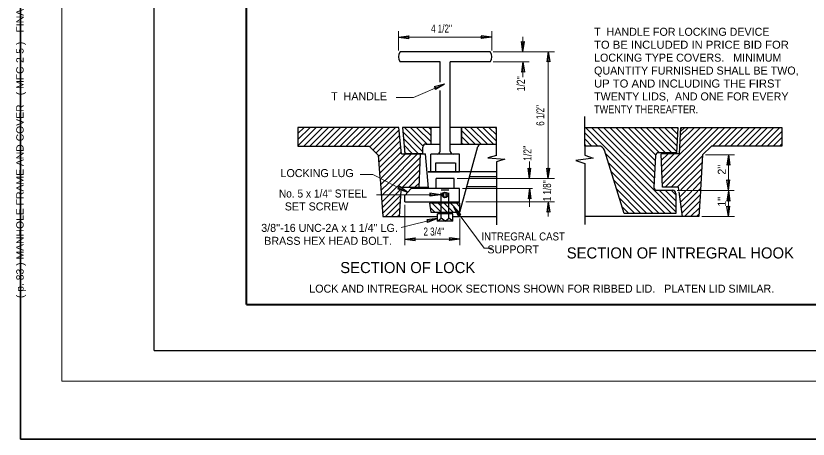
# Model space of a CAD drawing. Extents: x -3326 to 392, y -495 to 2248.
# Drawn here: x -3326 to -2039, y -495 to 193 of the extents above; entities that cross this region are included whole.
import ezdxf
from ezdxf.enums import TextEntityAlignment as Align

# ---------------------------------------------------------------- set-up
doc = ezdxf.new("R2010")
doc.units = 0
doc.header["$LTSCALE"] = 5.2
doc.linetypes.add('LONG_DASHED', pattern=[7.5, 6, -1.5])
doc.layers.add('1', color=7, linetype='Continuous', lineweight=25)
doc.layers.add('60', color=7, linetype='Continuous', lineweight=13)
doc.layers.add('2', color=7, linetype='Continuous')

msp = doc.modelspace()

# ---------------------------------------------------------------- linework, layer by layer
at = {"layer": '1', "lineweight": 13}
for p, q in [((-3251.598, -401.018), (-3251.598, 1898.982)), ((-2704.696, 136.179), (-2704.696, 167.953)), ((-2553.091, 136.179), (-2553.091, 167.953)), ((-2704.696, 157.953), (-2553.091, 157.953)), ((-2502.388, 134.159), (-2502.388, 158.443)), ((-2550.902, 134.159), (-2451.247, 134.159)), ((-2461.247, -71.595), (-2461.247, 134.853)), ((-2550.902, 118.199), (-2492.388, 118.199)), ((-2502.388, 92.953), (-2502.388, 118.199)), ((-2205.675, -33.129), (-2158.748, -33.129)), ((-2491.827, -71.595), (-2491.827, -43.878)), ((-2609.223, -71.595), (-2451.247, -71.595)), ((-2600.43, -87.622), (-2486.827, -87.622)), ((-2491.827, -87.622), (-2491.827, -117.45)), ((-2740.278, -97.932), (-2636.528, -97.932)), ((-2251.927, -91.068), (-2159.247, -91.068)), ((-2694.615, -114.306), (-2694.615, -180.062)), ((-2595.43, -109.306), (-2451.247, -109.306)), ((-2461.247, -109.306), (-2461.247, -133.216)), ((-2700.273, -151.403), (-2641.544, -136.71)), ((-2604.802, -136.276), (-2604.802, -180.062)), ((-2211.733, -133.504), (-2158.748, -133.504)), ((-2694.615, -170.062), (-2604.802, -170.062)), ((-3251.598, -401.018), (348.403, -401.018))]:
    msp.add_line(p, q, dxfattribs=at)
at = {"layer": '1', "lineweight": 40}
for q in [(-2951.598, 1773.982), (298.403, -276.018)]:
    msp.add_line((-2951.598, -276.018), q, dxfattribs=at)
at = {"layer": '1'}
for p, q in [((-2704.693, 157.945), (-2687.663, 160.285)), ((-2704.693, 157.945), (-2687.663, 155.605)), ((-2553.094, 157.962), (-2570.124, 160.302)), ((-2553.094, 157.962), (-2570.124, 155.622)), ((-2502.379, 134.163), (-2504.719, 151.193)), ((-2502.379, 134.163), (-2500.039, 151.193)), ((-2555.902, 134.159), (-2701.884, 134.159)), ((-2461.256, 134.849), (-2463.596, 117.819)), ((-2461.256, 134.849), (-2458.916, 117.819)), ((-2637.059, 118.199), (-2701.884, 118.199)), ((-2637.059, 84.828), (-2637.059, 118.199)), ((-2620.727, -26.998), (-2620.727, 118.199)), ((-2555.902, 118.199), (-2620.727, 118.199)), ((-2502.396, 118.196), (-2504.736, 101.166)), ((-2502.396, 118.196), (-2500.056, 101.166)), ((-2629.979, 81.933), (-2646.521, 77.257)), ((-2629.979, 81.933), (-2644.646, 72.968)), ((-2637.059, -26.998), (-2637.059, 71.481)), ((-2868.135, 11.373), (-2867.955, 11.553)), ((-2868.135, 1.473), (-2858.055, 11.553)), ((-2868.135, -8.426), (-2848.156, 11.553)), ((-2868.135, -18.325), (-2838.257, 11.553)), ((-2858.708, -18.798), (-2828.357, 11.553)), ((-2848.809, -18.798), (-2818.457, 11.553)), ((-2838.909, -18.798), (-2808.558, 11.553)), ((-2829.01, -18.798), (-2798.658, 11.553)), ((-2819.111, -18.798), (-2788.759, 11.553)), ((-2809.211, -18.798), (-2778.859, 11.553)), ((-2799.312, -18.798), (-2768.96, 11.553)), ((-2789.412, -18.798), (-2759.06, 11.553)), ((-2779.513, -18.798), (-2749.161, 11.553)), ((-2769.613, -18.798), (-2739.262, 11.553)), ((-2759.713, -18.798), (-2729.362, 11.553)), ((-2750.948, -19.933), (-2719.463, 11.553)), ((-2745.999, -24.883), (-2709.562, 11.553)), ((-2741.049, -29.833), (-2703.649, 7.568)), ((-2699.954, -31.683), (-2704.024, 11.553)), ((-2697.712, 4.255), (-2665.096, -28.361)), ((-2695.11, 11.553), (-2664.744, -18.812)), ((-2685.211, 11.553), (-2658.002, -15.656)), ((-2675.311, 11.553), (-2651.593, -12.165)), ((-2665.412, 11.553), (-2651.593, -2.266)), ((-2655.513, 11.553), (-2651.593, 7.633)), ((-2651.593, -15.656), (-2651.593, 11.553)), ((-2637.059, 11.553), (-2651.593, 11.553)), ((-2545.416, 11.553), (-2620.727, 11.553)), ((-2602.126, 11.553), (-2602.126, -15.656)), ((-2602.126, 6.447), (-2580.023, -15.656)), ((-2597.332, 11.553), (-2570.123, -15.656)), ((-2587.433, 11.553), (-2560.224, -15.656)), ((-2577.533, 11.553), (-2550.324, -15.656)), ((-2567.634, 11.553), (-2545.416, -10.665)), ((-2557.735, 11.553), (-2545.416, -0.766)), ((-2547.835, 11.553), (-2545.416, 9.134)), ((-2545.416, -34.269), (-2545.416, 11.553)), ((-2402.142, 2.744), (-2380.6, -18.798)), ((-2401.053, 11.553), (-2261.354, -128.145)), ((-2391.153, 11.553), (-2253.873, -125.726)), ((-2381.253, 11.553), (-2289.363, -80.337)), ((-2371.354, 11.553), (-2288.933, -70.868)), ((-2361.454, 11.553), (-2288.503, -61.398)), ((-2351.555, 11.553), (-2288.073, -51.928)), ((-2341.655, 11.553), (-2287.643, -42.459)), ((-2331.756, 11.553), (-2287.005, -33.198)), ((-2321.857, 11.553), (-2280.612, -29.692)), ((-2311.957, 11.553), (-2270.712, -29.692)), ((-2302.058, 11.553), (-2260.812, -29.692)), ((-2292.158, 11.553), (-2252.852, -27.752)), ((-2282.258, 11.553), (-2252.423, -18.283)), ((-2276.798, -61.3), (-2203.945, 11.553)), ((-2276.379, -70.78), (-2194.046, 11.553)), ((-2275.96, -80.261), (-2184.146, 11.553)), ((-2272.359, 11.553), (-2251.993, -8.813)), ((-2271.659, -85.859), (-2174.247, 11.553)), ((-2262.459, 11.553), (-2251.562, 0.657)), ((-2252.56, 11.553), (-2251.133, 10.126)), ((-2247.868, -31.333), (-2245.92, 11.553)), ((-2247.446, -22.048), (-2213.845, 11.553)), ((-2246.975, -11.678), (-2223.744, 11.553)), ((-2246.504, -1.308), (-2233.643, 11.553)), ((-2246.234, 4.634), (-2239.315, 11.553)), ((-2246.033, 9.063), (-2243.543, 11.553)), ((-2194.699, -18.798), (-2164.348, 11.553)), ((-2184.799, -18.798), (-2154.448, 11.553)), ((-2174.9, -18.798), (-2144.548, 11.553)), ((-2165, -18.798), (-2134.648, 11.553)), ((-2155.101, -18.798), (-2124.749, 11.553)), ((-2145.202, -18.798), (-2114.85, 11.553)), ((-2135.302, -18.798), (-2104.95, 11.553)), ((-2125.403, -18.798), (-2095.051, 11.553)), ((-2115.503, -18.798), (-2085.151, 11.553)), ((-2105.603, -18.798), (-2082.012, 4.793)), ((-2737.288, -35.971), (-2702.798, -1.48)), ((-2736.609, -45.192), (-2701.946, -10.527)), ((-2696.683, -6.673), (-2672.5, -30.856)), ((-2602.126, -3.453), (-2589.923, -15.656)), ((-2402.142, -7.156), (-2390.5, -18.798)), ((-2095.704, -18.798), (-2082.012, -5.106)), ((-2735.93, -54.412), (-2701.094, -19.576)), ((-2695.654, -17.602), (-2682.399, -30.856)), ((-2665.096, -30.856), (-2665.096, -20.656)), ((-2660.096, -15.656), (-2651.593, -15.656)), ((-2651.593, -15.656), (-2637.059, -15.656)), ((-2620.727, -15.656), (-2545.416, -15.656)), ((-2604.802, -126.276), (-2575.613, -19.339)), ((-2602.126, -13.352), (-2599.822, -15.656)), ((-2402.142, -17.055), (-2400.399, -18.798)), ((-2402.142, -18.798), (-2402.142, -33.566)), ((-2085.804, -18.798), (-2082.012, -15.006)), ((-2737.477, -33.405), (-2734.781, -70.002)), ((-2735.25, -63.632), (-2700.243, -28.623)), ((-2732.922, -71.203), (-2693.403, -31.683)), ((-2726.497, -74.677), (-2683.503, -31.683)), ((-2719.496, -77.575), (-2673.603, -31.683)), ((-2713.152, -81.131), (-2669.083, -37.063)), ((-2699.954, -31.683), (-2660.513, -31.683)), ((-2694.625, -28.53), (-2692.299, -30.856)), ((-2694.406, -30.856), (-2665.096, -30.856)), ((-2671.062, -85.737), (-2668.865, -31.683)), ((-2655.989, -87.308), (-2660.513, -31.683)), ((-2651.907, -61.224), (-2651.907, -31.998)), ((-2605.743, -31.998), (-2651.907, -31.998)), ((-2605.743, -60.596), (-2605.743, -31.998)), ((-2368.333, -31.065), (-2271.253, -128.145)), ((-2287.28, -34.464), (-2289.634, -86.29)), ((-2247.868, -31.333), (-2278.123, -31.333)), ((-2277.637, -42.339), (-2266.631, -31.333)), ((-2277.218, -51.819), (-2256.732, -31.333)), ((-2261.76, -85.859), (-2210.781, -34.88)), ((-2210.675, -33.129), (-2214.1, -89.88)), ((-2168.757, -33.133), (-2171.097, -50.163)), ((-2168.757, -33.133), (-2166.417, -50.163)), ((-2707.055, -84.933), (-2669.503, -47.382)), ((-2545.416, -44.751), (-2545.416, -147.052)), ((-2402.142, -47.328), (-2402.142, -146.239)), ((-2363.782, -45.517), (-2281.153, -128.145)), ((-2251.86, -85.859), (-2211.417, -45.416)), ((-2697.958, -85.737), (-2669.923, -57.701)), ((-2491.818, -71.592), (-2494.158, -54.562)), ((-2491.818, -71.592), (-2489.478, -54.562)), ((-2461.239, -71.592), (-2463.579, -54.562)), ((-2461.239, -71.592), (-2458.899, -54.562)), ((-2359.229, -59.968), (-2291.053, -128.145)), ((-2246.182, -90.08), (-2212.053, -55.951)), ((-2734.617, -72.228), (-2730.102, -133.504)), ((-2733.892, -82.072), (-2727.399, -75.579)), ((-2688.059, -85.737), (-2670.343, -68.02)), ((-2643.428, -87.308), (-2643.428, -71.595)), ((-2614.223, -71.595), (-2643.428, -71.595)), ((-2614.223, -86.993), (-2614.223, -71.595)), ((-2589.423, -68.508), (-2545.416, -68.508)), ((-2354.677, -74.421), (-2300.952, -128.145)), ((-2236.32, -90.118), (-2212.688, -66.486)), ((-2226.132, -89.829), (-2213.324, -77.022)), ((-2168.74, -90.565), (-2171.08, -73.535)), ((-2168.74, -90.565), (-2166.4, -73.535)), ((-2733.213, -91.292), (-2720.562, -78.642)), ((-2732.533, -100.512), (-2714.629, -82.609)), ((-2731.853, -109.732), (-2707.957, -85.836)), ((-2689.494, -94.098), (-2705.728, -88.445)), ((-2689.494, -94.098), (-2703.602, -84.276)), ((-2699.954, -85.737), (-2656.117, -85.737)), ((-2694.615, -99.25), (-2683.938, -87.622)), ((-2605.43, -87.622), (-2683.938, -87.622)), ((-2678.159, -85.737), (-2670.762, -78.339)), ((-2605.43, -109.306), (-2605.43, -87.622)), ((-2593.371, -84.398), (-2545.416, -84.398)), ((-2491.835, -87.625), (-2494.175, -104.655)), ((-2491.835, -87.625), (-2489.495, -104.655)), ((-2350.124, -88.873), (-2310.852, -128.145)), ((-2249.107, -89.917), (-2249.674, -85.859)), ((-2216.517, -90.113), (-2213.96, -87.557)), ((-2731.174, -118.953), (-2702.681, -90.458)), ((-2730.494, -128.173), (-2700.703, -98.38)), ((-2702.78, -133.504), (-2700.287, -91.35)), ((-2694.615, -109.306), (-2694.615, -99.25)), ((-2636.532, -97.923), (-2653.562, -95.583)), ((-2636.532, -97.923), (-2653.562, -100.263)), ((-2284.668, -90.7), (-2259.037, -90.7)), ((-2281.293, -90.7), (-2254.037, -117.957)), ((-2271.394, -90.7), (-2254.037, -108.058)), ((-2261.494, -90.7), (-2254.037, -98.158)), ((-2243.008, -133.504), (-2248.667, -93.06)), ((-2247.513, -101.31), (-2238.532, -92.329)), ((-2246.298, -109.995), (-2228.343, -92.04)), ((-2245.082, -118.679), (-2218.482, -92.078)), ((-2243.868, -127.364), (-2214.595, -98.092)), ((-2214.249, -92.348), (-2216.733, -133.504)), ((-2168.757, -91.568), (-2171.097, -108.598)), ((-2168.757, -91.568), (-2166.417, -108.598)), ((-2725.927, -133.504), (-2701.324, -108.902)), ((-2694.615, -109.306), (-2605.43, -109.306)), ((-2650.015, -111.82), (-2635.559, -126.276)), ((-2640.116, -111.82), (-2625.66, -126.276)), ((-2630.216, -111.82), (-2615.76, -126.276)), ((-2620.317, -111.82), (-2605.861, -126.276)), ((-2610.418, -111.82), (-2604.802, -117.436)), ((-2461.256, -109.309), (-2463.596, -126.339)), ((-2461.256, -109.309), (-2458.916, -126.339)), ((-2345.572, -103.324), (-2320.751, -128.145)), ((-2240.108, -133.504), (-2215.231, -108.628)), ((-2716.028, -133.504), (-2701.947, -119.423)), ((-2653.234, -118.5), (-2645.459, -126.276)), ((-2635.263, -136.018), (-2635.263, -126.276)), ((-2622.702, -136.018), (-2622.702, -126.276)), ((-2615.238, -117.612), (-2603.232, -129.915)), ((-2615.238, -117.612), (-2606.995, -132.697)), ((-2341.019, -117.776), (-2330.651, -128.145)), ((-2230.208, -133.504), (-2215.867, -119.163)), ((-2168.74, -133.501), (-2171.08, -116.471)), ((-2168.74, -133.501), (-2166.4, -116.471)), ((-2730.102, -133.504), (-2702.78, -133.504)), ((-2706.128, -133.504), (-2702.569, -129.946)), ((-2702.78, -133.504), (-2641.544, -133.504)), ((-2641.549, -136.703), (-2658.638, -138.566)), ((-2641.549, -136.703), (-2657.503, -143.106)), ((-2641.544, -140.733), (-2641.544, -128.79)), ((-2616.421, -128.79), (-2641.544, -128.79)), ((-2641.544, -140.733), (-2635.263, -136.018)), ((-2616.421, -140.733), (-2641.544, -140.733)), ((-2628.983, -140.733), (-2635.263, -136.018)), ((-2628.983, -140.733), (-2622.702, -136.018)), ((-2616.421, -140.733), (-2622.702, -136.018)), ((-2616.421, -140.733), (-2616.421, -128.79)), ((-2616.421, -133.504), (-2545.416, -133.504)), ((-2216.733, -133.504), (-2402.142, -133.504)), ((-2220.309, -133.504), (-2216.503, -129.698)), ((-2694.612, -170.071), (-2677.582, -167.731)), ((-2694.612, -170.071), (-2677.582, -172.411)), ((-2604.805, -170.054), (-2621.835, -167.714)), ((-2604.805, -170.054), (-2621.835, -172.394)), ((-3101.598, -351.018), (348.403, -351.018))]:
    msp.add_line(p, q, dxfattribs=at)
at = {"layer": '1', "linetype": 'LONG_DASHED'}
for p, q in [((-2611.516, -60.91), (-2611.516, -45.889)), ((-2635.263, -126.276), (-2635.263, -90.764)), ((-2622.702, -90.764), (-2635.263, -90.764)), ((-2622.702, -126.276), (-2622.702, -90.764))]:
    msp.add_line(p, q, dxfattribs=at)
at = {"layer": '1'}
for points in [[(-3101.598, -351.018), (-3101.598, 1848.982), (348.403, 1848.982)], [(-2687.663, 160.285), (-2688.98, 157.921), (-2687.663, 155.605)], [(-2570.124, 155.622), (-2568.807, 157.986), (-2570.124, 160.302)], [(-2504.719, 151.193), (-2502.355, 149.875), (-2500.039, 151.193)], [(-2458.916, 117.819), (-2461.28, 119.137), (-2463.596, 117.819)], [(-2500.056, 101.166), (-2502.42, 102.483), (-2504.736, 101.166)], [(-2644.646, 72.968), (-2644.386, 75.663), (-2646.521, 77.257)], [(-2379.532, -18.798), (-2402.142, -18.798), (-2402.142, 29.285)], [(-2704.024, 11.553), (-2868.135, 11.553), (-2868.135, -18.798), (-2752.083, -18.798), (-2737.477, -33.405)], [(-2651.593, 11.553), (-2698.398, 11.553), (-2694.406, -30.856)], [(-2698.398, 11.553), (-2694.328, -31.683), (-2665.096, -31.683), (-2665.096, -20.656)], [(-2602.126, 11.553), (-2602.126, -15.656), (-2602.126, 11.553)], [(-2602.126, -15.656), (-2545.416, -15.656), (-2545.416, 11.553), (-2602.126, 11.553)], [(-2402.142, 11.553), (-2251.068, 11.553), (-2252.941, -29.692), (-2282.286, -29.692)], [(-2245.92, 11.553), (-2082.012, 11.553), (-2082.012, -18.798), (-2196.344, -18.798), (-2210.675, -33.129)], [(-2545.416, -34.269), (-2559.328, -38.174), (-2531.863, -40.177), (-2545.416, -44.751)], [(-2402.142, -33.566), (-2388.578, -38.584), (-2416.287, -42.061), (-2402.142, -47.328)], [(-2254.037, -95.7), (-2254.037, -128.145), (-2337.753, -128.145), (-2369.994, -25.793)], [(-2249.674, -85.859), (-2275.53, -85.859), (-2277.941, -31.333)], [(-2166.417, -50.163), (-2168.781, -48.845), (-2171.097, -50.163)], [(-2546.078, -60.91), (-2656.303, -60.91), (-2605.43, -60.91)], [(-2494.158, -54.562), (-2491.794, -55.879), (-2489.478, -54.562)], [(-2463.579, -54.562), (-2461.215, -55.879), (-2458.899, -54.562)], [(-2171.08, -73.535), (-2168.716, -74.853), (-2166.4, -73.535)], [(-2705.728, -88.445), (-2703.481, -86.938), (-2703.602, -84.276)], [(-2653.562, -100.263), (-2652.244, -97.899), (-2653.562, -95.583)], [(-2605.872, -126.276), (-2604.802, -126.276), (-2604.802, -111.82), (-2654.105, -111.82), (-2652.221, -126.276), (-2611.124, -126.276)], [(-2489.495, -104.655), (-2491.859, -103.338), (-2494.175, -104.655)], [(-2166.417, -108.598), (-2168.781, -107.281), (-2171.097, -108.598)], [(-2458.916, -126.339), (-2461.28, -125.022), (-2463.596, -126.339)], [(-2171.08, -116.471), (-2168.716, -117.788), (-2166.4, -116.471)], [(-2657.503, -143.106), (-2656.798, -140.493), (-2658.638, -138.566)], [(-2603.232, -129.915), (-2605.916, -130.261), (-2606.995, -132.697)], [(-2677.582, -167.731), (-2678.899, -170.095), (-2677.582, -172.411)], [(-2621.835, -172.394), (-2620.518, -170.03), (-2621.835, -167.714)]]:
    msp.add_lwpolyline(points, dxfattribs=at)
at = {"layer": '1', "lineweight": 13}
for points in [[(-2708.263, 59.873), (-2680.427, 59.873), (-2629.973, 81.927)], [(-2168.748, -33.129), (-2168.748, -88.57), (-2168.748, -133.504)], [(-2767.033, -65.146), (-2746.283, -65.146), (-2689.495, -94.107)], [(-2552.438, -184.817), (-2565.543, -184.817), (-2615.233, -117.604)]]:
    msp.add_lwpolyline(points, dxfattribs=at)
at = {"layer": '1', "linetype": 'LONG_DASHED'}
msp.add_lwpolyline([(-2643.935, -60.91), (-2643.935, -45.889), (-2611.516, -45.889)], dxfattribs=at)
at = {"layer": '1'}
for centre, radius in [((-2629.156, -98.206), 4.517), ((-2629.43, -98.343), 2.493)]:
    msp.add_circle(centre, radius, dxfattribs=at)
for centre, radius, start, end in [((-2691.962, 126.179), 12.734, 141.19513, 218.80487), ((-2565.825, 126.179), 12.734, 321.19513, 38.80487), ((-2660.096, -20.656), 5, 90, 180), ((-2570.789, -20.656), 5, 90, 164.72964), ((-2379.532, -28.798), 10, 17.48546, 90), ((-2642.059, -26.998), 5, 270, 0), ((-2615.727, -26.998), 5, 180, 270), ((-2282.285, -34.692), 5, 90, 177.39682), ((-2284.669, -85.7), 5, 186.77448, 270), ((-2259.037, -95.7), 5, 0, 90)]:
    msp.add_arc(centre, radius, start, end, dxfattribs=at)
at = {"layer": '60', "lineweight": 35}
msp.add_lwpolyline([(-3318.913, -494.938), (392.079, -494.938), (392.079, 2247.83), (-3318.913, 2247.83)], close=True, dxfattribs=at)

# ---------------------------------------------------------------- texts
at = {"layer": '1'}
for s, width, p in [("4 1/2''", 0.75, (-2651.733, 165.528)), ('TO BE INCLUDED IN PRICE BID FOR ', 1.05, (-2386.899, 139.246)), ('UP TO AND INCLUDING THE FIRST', 1.05, (-2386.899, 76.246)), ('TWENTY THEREAFTER.', 0.85, (-2386.899, 34.246)), ("No. 5 x 1/4'' STEEL", 0.95, (-2898.996, -102.438)), ("2 3/4''", 0.75, (-2664.074, -164.23)), ('INTREGRAL CAST', 0.9, (-2569.956, -172.182))]:
    msp.add_text(s, height=13, dxfattribs=dict(at, width=width)).set_placement(p)
for s, height, p in [('T  HANDLE FOR LOCKING DEVICE', 13, (-2386.899, 160.246)), ('LOCKING TYPE COVERS.   MINIMUM', 13, (-2386.899, 118.246)), ('QUANTITY FURNISHED SHALL BE TWO,', 13, (-2386.899, 97.246)), ('T  HANDLE', 13, (-2814.076, 55.579)), ('TWENTY LIDS,  AND ONE FOR EVERY', 13, (-2386.899, 55.246)), ('LOCKING LUG', 13, (-2896.268, -69.286)), ('  SET SCREW', 13, (-2898.996, -123.438)), ("3/8''-16 UNC-2A x 1 1/4'' LG.", 13, (-2927.659, -158.284)), (' BRASS HEX HEAD BOLT.', 13, (-2927.659, -179.284)), ('  SUPPORT', 13, (-2569.956, -193.182)), ('SECTION OF INTREGRAL HOOK', 18, (-2431.336, -201.467)), ('SECTION OF LOCK', 18, (-2799.238, -225.207)), ('LOCK AND INTREGRAL HOOK SECTIONS SHOWN FOR RIBBED LID.   PLATEN LID SIMILAR.', 13, (-2849.618, -256.951))]:
    msp.add_text(s, height=height, dxfattribs=at).set_placement(p)
for s, width, p in [("1/2''", 0.8, (-2499.383, 70.123)), ("6 1/2''", 0.75, (-2467.742, 14.068)), ("1/2''", 0.8, (-2488.591, -42.903)), ("1 1/8''", 0.75, (-2456.765, -108.467))]:
    msp.add_text(s, height=13, rotation=90, dxfattribs=dict(at, width=width)).set_placement(p)
for s, p in [("2''", (-2172.923, -65.363)), ("1''", (-2172.983, -117.502))]:
    msp.add_text(s, height=13, rotation=90, dxfattribs=at).set_placement(p)
at = {"layer": '2', "width": 1.05}
msp.add_text('( p. 83 ) MANHOLE FRAME AND COVER - ( MFC-2-5 ) - FINAL ENGLISH ( 2/27/97 )', height=12, rotation=90, dxfattribs=at).set_placement((-3313.675, 53.801), align=Align.CENTER)

doc.saveas('drawing.dxf')
